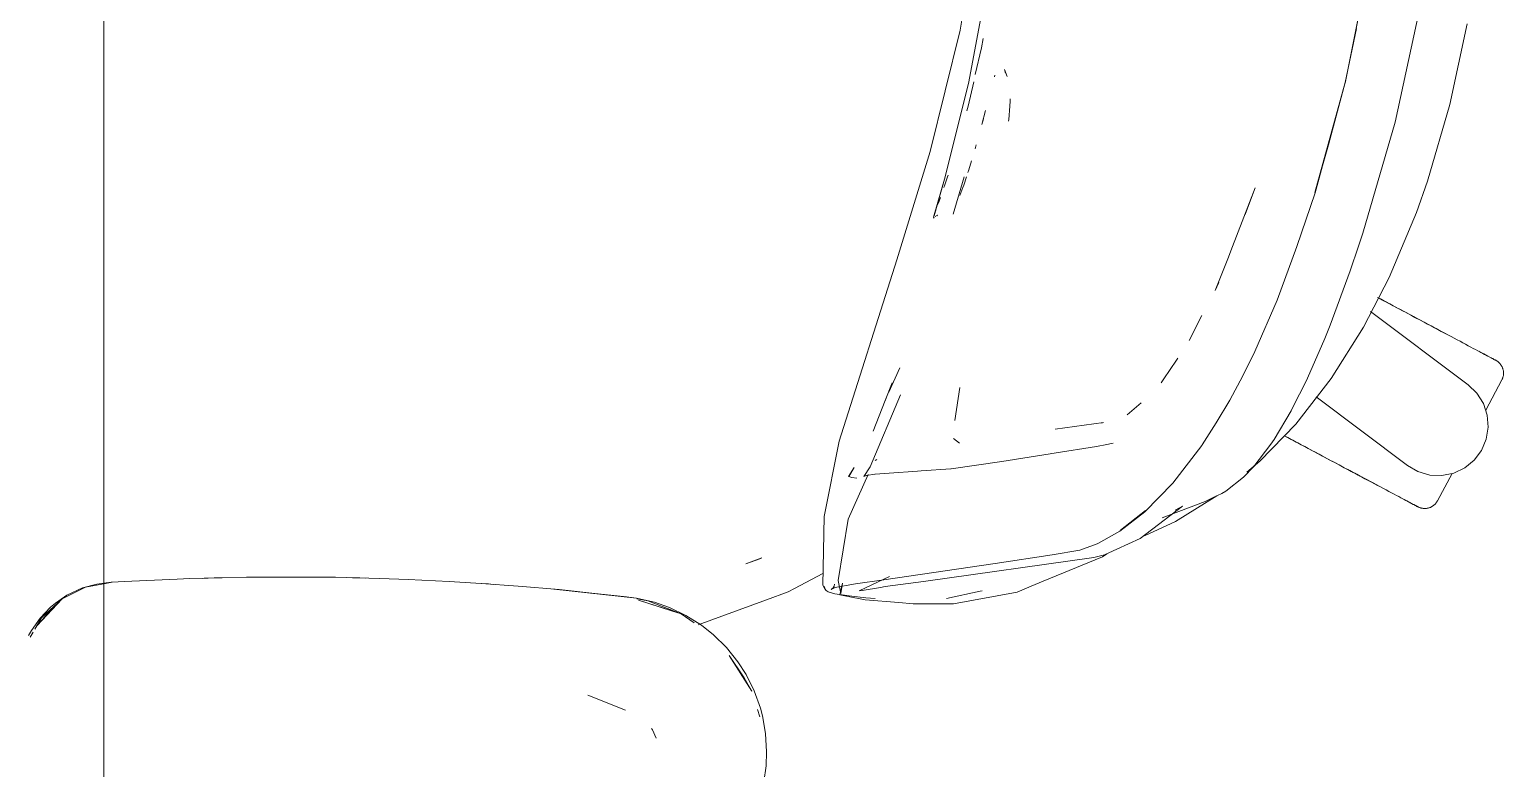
# Model space of a CAD drawing. Header units: millimetres. Extents: x 155927 to 326028, y -36033 to 97293.
# Drawn here: x 167243.2 to 167651.9, y 22640.2 to 22845.1 of the extents above; entities that cross this region are included whole.
import ezdxf

# ---------------------------------------------------------------- set-up
doc = ezdxf.new("R2010")
doc.units = ezdxf.units.MM
doc.header["$MEASUREMENT"] = 0
doc.layers.add('G-IMPT', color=8, linetype='CONTINUOUS', lineweight=9)
doc.layers.add('I-FURN', color=8, linetype='CONTINUOUS', lineweight=9)

msp = doc.modelspace()

# ---------------------------------------------------------------- linework, layer by layer
at = {"layer": 'G-IMPT'}
for p, q in [((167501.21, 22844.91), (167507.46, 22882.65)), ((167614.17, 22861.49), (167607.95, 22830.24)), ((167607.95, 22830.24), (167614.16, 22861.41)), ((167503.67, 22830.6), (167508.6, 22857.27)), ((167628.52, 22850.21), (167621.85, 22819.42)), ((167492.89, 22811.23), (167501.21, 22844.91)), ((167607.99, 22830.36), (167611.07, 22845.38)), ((167636.95, 22824.32), (167641.76, 22846.68)), ((167507.15, 22840.01), (167505.44, 22832.59)), ((167507.62, 22842.64), (167507.15, 22840.01)), ((167510.89, 22832.4), (167510.75, 22831.99)), ((167513.56, 22834), (167514.24, 22832.05)), ((167513.56, 22834), (167513.77, 22832.96)), ((167503.67, 22830.6), (167497.12, 22804.28)), ((167504.99, 22830.61), (167503.44, 22823.86)), ((167607.99, 22830.36), (167599.57, 22799.95)), ((167607.99, 22830.36), (167599.61, 22799.86)), ((167603.34, 22813.11), (167607.99, 22830.36)), ((167503.44, 22823.86), (167503.1, 22822.58)), ((167514.99, 22823.84), (167514.71, 22820.13)), ((167514.99, 22823.84), (167515.09, 22825.21)), ((167515.09, 22825.91), (167515.09, 22825.21)), ((167630.77, 22803.08), (167636.95, 22824.32)), ((167507.29, 22818.78), (167508.29, 22822.64)), ((167507.29, 22818.78), (167507.68, 22820.31)), ((167514.71, 22820.13), (167514.68, 22819.65)), ((167612.91, 22788.59), (167621.85, 22819.42)), ((167492.89, 22811.23), (167483.71, 22781.25)), ((167505.38, 22811.99), (167505.71, 22813.11)), ((167603.34, 22813.11), (167599.57, 22799.95)), ((167503.6, 22806.2), (167504.39, 22808.7)), ((167497.12, 22804.28), (167493.85, 22793.06)), ((167497.12, 22804.28), (167494.01, 22793.46)), ((167497.12, 22804.28), (167494.06, 22793.75)), ((167497.75, 22804.28), (167497.02, 22802.06)), ((167497.75, 22804.28), (167497.9, 22804.74)), ((167502.32, 22804.28), (167499.28, 22793.86)), ((167502.21, 22801.98), (167502.98, 22804.29)), ((167503.36, 22805.42), (167503.6, 22806.2)), ((167627.7, 22794.34), (167630.77, 22803.08)), ((167495.74, 22798.5), (167495.4, 22797.53)), ((167496.73, 22801.25), (167497.02, 22802.06)), ((167501.19, 22799.1), (167501.95, 22801.26)), ((167502.21, 22801.98), (167501.95, 22801.26)), ((167583.01, 22801.2), (167576.3, 22783.75)), ((167583.01, 22801.2), (167580.29, 22793.77)), ((167594.6, 22784.94), (167599.61, 22799.86)), ((167495.4, 22797.53), (167495, 22796.46)), ((167627.7, 22794.34), (167620.18, 22776.37)), ((167493.85, 22793.06), (167493.99, 22792.82)), ((167494.06, 22793.75), (167494.01, 22793.46)), ((167494.94, 22793.6), (167494.33, 22793.21)), ((167494.94, 22793.6), (167494.73, 22793.45)), ((167612.91, 22788.59), (167611.71, 22784.99)), ((167575.64, 22782.02), (167571.91, 22772.7)), ((167576.3, 22783.75), (167575.64, 22782.02)), ((167594.6, 22784.94), (167589.14, 22770.06)), ((167609.37, 22778.17), (167611.71, 22784.99)), ((167483.71, 22781.25), (167467.72, 22731.01)), ((167609.37, 22778.17), (167603.77, 22763.09)), ((167571.91, 22772.7), (167572.91, 22774.94)), ((167620.18, 22776.37), (167613.09, 22762.59)), ((167589.14, 22770.06), (167582.97, 22755.84)), ((167564.74, 22758.86), (167568.28, 22765.83)), ((167602.29, 22759.41), (167603.77, 22763.09)), ((167613.09, 22762.59), (167604.12, 22748.3)), ((167597.52, 22748.45), (167602.29, 22759.41)), ((167557.71, 22748.25), (167561.21, 22753.39)), ((167561.21, 22753.39), (167561.6, 22753.96)), ((167579.58, 22749.11), (167582.97, 22755.84)), ((167481.42, 22744.58), (167484.47, 22751.29)), ((167480.39, 22741.99), (167482.42, 22747.11)), ((167482.42, 22747.1), (167480.39, 22741.99)), ((167480.4, 22742.2), (167482.42, 22747.1)), ((167499.75, 22736.67), (167501.15, 22745.83)), ((167557.71, 22748.25), (167556.96, 22747.15)), ((167579.58, 22749.11), (167576.01, 22742.32)), ((167593.3, 22740), (167597.3, 22748.01)), ((167604.12, 22748.3), (167594.31, 22735.7)), ((167597.52, 22748.45), (167597.3, 22748.01)), ((167476.26, 22723.86), (167484.7, 22743.84)), ((167480.4, 22742.2), (167477.15, 22733.73)), ((167551.44, 22741.62), (167547.53, 22738.28)), ((167572.24, 22736.09), (167576.01, 22742.32)), ((167499.75, 22736.67), (167499.8, 22737.02)), ((167592.99, 22739.4), (167588.26, 22731.4)), ((167593.3, 22740), (167592.99, 22739.4)), ((167527.59, 22734.34), (167540.94, 22736.12)), ((167540.94, 22736.12), (167540.47, 22735.98)), ((167572.24, 22736.09), (167568.36, 22729.99)), ((167584.35, 22725.4), (167594.31, 22735.7)), ((167463.53, 22710.06), (167467.72, 22731.01)), ((167499.4, 22731.72), (167501.04, 22730.44)), ((167527.29, 22727.66), (167539.01, 22729.47)), ((167539.01, 22729.47), (167539.48, 22729.54)), ((167541.46, 22729.96), (167539.48, 22729.54)), ((167543.63, 22730.42), (167541.46, 22729.96)), ((167560.17, 22719.3), (167568.19, 22729.74)), ((167568.36, 22729.99), (167568.19, 22729.74)), ((167582.68, 22723.98), (167587.4, 22730.11)), ((167587.4, 22730.11), (167588.26, 22731.4)), ((167477.71, 22725.58), (167478.15, 22725.85)), ((167512.81, 22725.37), (167498.74, 22723.34)), ((167512.81, 22725.37), (167526.17, 22727.49)), ((167526.17, 22727.49), (167526.68, 22727.57)), ((167527.29, 22727.66), (167526.68, 22727.57)), ((167584.35, 22725.4), (167580.68, 22722.4)), ((167470.16, 22709.36), (167475.77, 22721.71)), ((167470.3, 22721.19), (167471.89, 22723.65)), ((167470.3, 22721.19), (167470.36, 22721.17)), ((167471.89, 22723.65), (167470.36, 22721.17)), ((167470.36, 22721.17), (167471.85, 22723.63)), ((167471.23, 22720.89), (167470.36, 22721.17)), ((167472.59, 22720.72), (167471.23, 22720.89)), ((167474.5, 22721.19), (167476.26, 22723.86)), ((167475.22, 22721.48), (167474.5, 22721.19)), ((167475.22, 22721.48), (167475.24, 22721.48)), ((167477.62, 22721.78), (167475.24, 22721.48)), ((167477.62, 22721.78), (167477.7, 22721.78)), ((167481.57, 22722.08), (167477.7, 22721.78)), ((167489.43, 22722.64), (167481.57, 22722.08)), ((167490.42, 22722.71), (167489.43, 22722.64)), ((167498.66, 22723.33), (167490.42, 22722.71)), ((167498.66, 22723.33), (167498.74, 22723.34)), ((167574.92, 22717.1), (167579.79, 22720.96)), ((167579.79, 22720.96), (167582.68, 22723.98)), ((167560.17, 22719.3), (167552.43, 22711.4)), ((167574.92, 22717.1), (167573.79, 22716.48)), ((167562.87, 22712.96), (167551.17, 22704.02)), ((167557.22, 22709.73), (167569.12, 22714.24)), ((167562.87, 22712.96), (167560.84, 22711.8)), ((167560.98, 22708.67), (167572.43, 22715.79)), ((167571.35, 22715.31), (167569.12, 22714.24)), ((167573.79, 22716.48), (167571.35, 22715.31)), ((167463.53, 22710.06), (167463.14, 22691.07)), ((167470.16, 22709.36), (167467.44, 22692.31)), ((167545.47, 22705.98), (167552.43, 22711.4)), ((167552.64, 22711.7), (167545.69, 22706.31)), ((167545.69, 22706.31), (167549.07, 22708.9)), ((167552.64, 22711.7), (167549.07, 22708.9)), ((167552.35, 22704.69), (167560.98, 22708.67)), ((167545.47, 22705.98), (167539.63, 22702.69)), ((167534.42, 22700.73), (167526.75, 22699.43)), ((167534.42, 22700.73), (167539.21, 22702.48)), ((167539.63, 22702.69), (167539.21, 22702.48)), ((167544.65, 22700.98), (167541.28, 22699.41)), ((167544.65, 22700.98), (167551.17, 22704.02)), ((167446.27, 22698.6), (167441.8, 22696.97)), ((167441.8, 22696.97), (167445.68, 22698.34)), ((167446.27, 22698.6), (167445.68, 22698.34)), ((167480.11, 22692.48), (167510.98, 22697.03)), ((167491.07, 22692.09), (167538.29, 22698.76)), ((167510.98, 22697.03), (167526.75, 22699.43)), ((167540.72, 22698.92), (167524.27, 22692.13)), ((167538.29, 22698.76), (167541.28, 22699.41)), ((167541.89, 22699.7), (167540.72, 22698.92)), ((167271.57, 22692.13), (167265.91, 22691.85)), ((167271.57, 22692.13), (167284.13, 22692.75)), ((167287.68, 22692.87), (167284.13, 22692.75)), ((167303.35, 22693.25), (167287.68, 22692.87)), ((167291.08, 22692.93), (167294.4, 22693.07)), ((167296.62, 22693.07), (167294.4, 22693.07)), ((167303.35, 22693.25), (167307.86, 22693.3)), ((167307.86, 22693.3), (167322.57, 22693.29)), ((167328.04, 22693.22), (167322.57, 22693.29)), ((167328.04, 22693.22), (167340.35, 22692.93)), ((167334.82, 22693.09), (167332.74, 22693.08)), ((167336.48, 22693.01), (167334.82, 22693.09)), ((167348.23, 22692.63), (167340.35, 22692.93)), ((167348.23, 22692.63), (167359.54, 22692.09)), ((167368.41, 22691.53), (167359.54, 22692.09)), ((167463.21, 22694.26), (167455.3, 22690.12)), ((167468.13, 22688.73), (167467.44, 22692.31)), ((167472.26, 22691.37), (167480.11, 22692.48)), ((167473.23, 22689.46), (167481.63, 22693.45)), ((167491.07, 22692.09), (167480.41, 22690.65)), ((167524.27, 22692.13), (167520.91, 22690.74)), ((167253.62, 22688.29), (167250.4, 22686.09)), ((167254.53, 22688.37), (167252.29, 22687.27)), ((167253.62, 22688.29), (167257.95, 22690.28)), ((167254.53, 22688.37), (167258.79, 22690.48)), ((167261.9, 22691.35), (167257.95, 22690.28)), ((167258.79, 22690.48), (167263.83, 22691.42)), ((167263.83, 22691.59), (167261.9, 22691.35)), ((167263.83, 22691.42), (167266.13, 22691.85)), ((167265.91, 22691.85), (167263.83, 22691.59)), ((167368.41, 22691.53), (167378.69, 22690.8)), ((167370.45, 22691.4), (167368.55, 22691.49)), ((167370.45, 22691.4), (167371.87, 22691.26)), ((167390.09, 22689.82), (167378.69, 22690.8)), ((167411.53, 22687.47), (167388.57, 22689.92)), ((167388.57, 22689.92), (167408.71, 22687.8)), ((167411.53, 22687.47), (167390.09, 22689.82)), ((167447.57, 22687.01), (167453.54, 22689.2)), ((167455.3, 22690.12), (167453.54, 22689.2)), ((167463.14, 22691.07), (167463.75, 22690.04)), ((167463.62, 22690.66), (167463.75, 22690.04)), ((167463.62, 22690.66), (167463.73, 22690.11)), ((167463.75, 22690.04), (167463.73, 22690.11)), ((167464.12, 22689.54), (167463.75, 22690.04)), ((167464.66, 22689.22), (167464.12, 22689.54)), ((167464.66, 22689.22), (167466.52, 22688.67)), ((167466.61, 22690.43), (167465.51, 22689.87)), ((167466.01, 22690.26), (167465.51, 22689.87)), ((167465.99, 22690.26), (167472.26, 22691.37)), ((167466.61, 22690.43), (167465.99, 22690.26)), ((167466.01, 22690.26), (167466.33, 22690.8)), ((167466.41, 22691.3), (167466.33, 22690.8)), ((167469.8, 22688.14), (167466.52, 22688.67)), ((167468.62, 22691.6), (167467.89, 22688.32)), ((167470.21, 22687.88), (167467.89, 22688.32)), ((167468.62, 22691.6), (167468.13, 22688.73)), ((167469.8, 22688.14), (167470.42, 22688.06)), ((167470.42, 22688.06), (167475.1, 22687.54)), ((167473.23, 22689.46), (167474.09, 22689.6)), ((167479.11, 22690.43), (167474.09, 22689.6)), ((167479.11, 22690.43), (167480.41, 22690.65)), ((167497.49, 22687.32), (167506.79, 22689.36)), ((167499.35, 22685.91), (167517.05, 22689.14)), ((167506.79, 22689.36), (167507.37, 22689.51)), ((167517.05, 22689.14), (167520.91, 22690.74)), ((167245.39, 22679.88), (167252.29, 22687.27)), ((167249.08, 22684.96), (167246.21, 22681.91)), ((167246.58, 22681.97), (167252.29, 22687.27)), ((167246.8, 22681.5), (167249.88, 22685.04)), ((167249.08, 22684.96), (167250.4, 22686.09)), ((167252.29, 22687.27), (167249.88, 22685.04)), ((167411.53, 22687.47), (167408.71, 22687.8)), ((167411.53, 22687.47), (167416.49, 22686.31)), ((167411.6, 22687.25), (167414.66, 22686.67)), ((167423.88, 22683.07), (167412.03, 22686.88)), ((167421.17, 22683.97), (167412.03, 22686.88)), ((167414.66, 22686.67), (167423.88, 22683.07)), ((167420.62, 22684.86), (167416.49, 22686.31)), ((167425.2, 22682.67), (167420.62, 22684.86)), ((167423.88, 22683.07), (167421.17, 22683.97)), ((167428.63, 22680.06), (167447.57, 22687.01)), ((167474.46, 22687.06), (167470.21, 22687.88)), ((167474.93, 22687.02), (167474.46, 22687.06)), ((167474.93, 22687.02), (167484.26, 22686.22)), ((167475.1, 22687.54), (167477.69, 22687.33)), ((167484.26, 22686.22), (167488.21, 22685.88)), ((167492.38, 22685.88), (167488.21, 22685.88)), ((167499.35, 22685.91), (167492.38, 22685.88)), ((167246.21, 22681.91), (167243.77, 22678.46)), ((167244.7, 22678.81), (167246.58, 22681.97)), ((167245.39, 22679.88), (167246.67, 22681.35)), ((167423.88, 22683.07), (167427.46, 22680.64)), ((167425.2, 22682.67), (167429.53, 22679.94)), ((167432.84, 22677.32), (167429.53, 22679.94)), ((167242.96, 22677.08), (167243.77, 22678.46)), ((167243.37, 22676.59), (167244.23, 22678.03)), ((167436.44, 22673.77), (167432.84, 22677.32)), ((167436.44, 22673.77), (167439.63, 22669.8)), ((167443.49, 22661.64), (167437.17, 22671.59)), ((167441.33, 22665.32), (167437.17, 22671.59)), ((167441.9, 22666.25), (167439.63, 22669.8)), ((167443.49, 22661.64), (167441.33, 22665.32)), ((167444.14, 22661.74), (167441.9, 22666.25)), ((167398.01, 22660.57), (167408.43, 22656.42)), ((167444.14, 22661.74), (167445.85, 22656.97)), ((167445.05, 22656.53), (167445.67, 22654.5)), ((167446.41, 22654.84), (167445.85, 22656.97)), ((167415.96, 22650.9), (167415.66, 22651.35)), ((167447.29, 22649.89), (167446.41, 22654.84)), ((167416.97, 22648.67), (167415.96, 22650.9)), ((167447.59, 22644.85), (167447.29, 22649.89)), ((167447.59, 22644.85), (167447.42, 22641)), ((167446.77, 22636.49), (167447.42, 22641))]:
    msp.add_line(p, q, dxfattribs=at)
at = {"layer": 'I-FURN'}
for p, q in [((167263.83, 22180.39), (167263.83, 23580.39)), ((167263.83, 23580.39), (167263.83, 22180.39)), ((167617.91, 22770.31), (167616.95, 22770.82)), ((167617.39, 22770.58), (167618.36, 22770.07)), ((167618.88, 22769.79), (167617.91, 22770.31)), ((167618.36, 22770.07), (167619.34, 22769.55)), ((167619.87, 22769.26), (167618.88, 22769.79)), ((167615.02, 22766.96), (167642.08, 22746.57)), ((167619.34, 22769.55), (167620.32, 22769.02)), ((167620.86, 22768.74), (167619.87, 22769.26)), ((167620.32, 22769.02), (167621.32, 22768.49)), ((167621.86, 22768.21), (167620.86, 22768.74)), ((167621.32, 22768.49), (167622.32, 22767.96)), ((167622.86, 22767.67), (167621.86, 22768.21)), ((167622.32, 22767.96), (167623.32, 22767.43)), ((167623.86, 22767.14), (167622.86, 22767.67)), ((167623.32, 22767.43), (167624.32, 22766.9)), ((167624.87, 22766.61), (167623.86, 22767.14)), ((167624.32, 22766.9), (167625.33, 22766.36)), ((167625.87, 22766.07), (167624.87, 22766.61)), ((167625.33, 22766.36), (167626.33, 22765.83)), ((167626.87, 22765.54), (167625.87, 22766.07)), ((167626.33, 22765.83), (167627.33, 22765.29)), ((167627.87, 22765.01), (167626.87, 22765.54)), ((167627.33, 22765.29), (167628.33, 22764.76)), ((167628.87, 22764.48), (167627.87, 22765.01)), ((167628.33, 22764.76), (167629.32, 22764.24)), ((167629.85, 22763.95), (167628.87, 22764.48)), ((167629.32, 22764.24), (167630.31, 22763.71)), ((167630.83, 22763.43), (167629.85, 22763.95)), ((167630.31, 22763.71), (167631.28, 22763.2)), ((167631.8, 22762.92), (167630.83, 22763.43)), ((167631.28, 22763.2), (167632.24, 22762.68)), ((167632.76, 22762.41), (167631.8, 22762.92)), ((167632.24, 22762.68), (167633.2, 22762.18)), ((167633.7, 22761.91), (167632.76, 22762.41)), ((167633.2, 22762.18), (167634.13, 22761.68)), ((167634.63, 22761.41), (167633.7, 22761.91)), ((167634.13, 22761.68), (167635.06, 22761.19)), ((167635.55, 22760.93), (167634.63, 22761.41)), ((167635.06, 22761.19), (167635.96, 22760.71)), ((167636.44, 22760.45), (167635.55, 22760.93)), ((167637.32, 22759.98), (167636.44, 22760.45)), ((167638.18, 22759.53), (167637.32, 22759.98)), ((167639.01, 22759.09), (167638.18, 22759.53)), ((167639.82, 22758.65), (167639.01, 22759.09)), ((167640.61, 22758.23), (167639.82, 22758.65)), ((167641.37, 22757.83), (167640.61, 22758.23)), ((167642.11, 22757.44), (167641.37, 22757.83)), ((167642.82, 22757.06), (167642.11, 22757.44)), ((167643.49, 22756.7), (167642.82, 22757.06)), ((167644.14, 22756.36), (167643.49, 22756.7)), ((167644.76, 22756.03), (167644.14, 22756.36)), ((167645.34, 22755.72), (167644.76, 22756.03)), ((167645.03, 22755.89), (167645.6, 22755.58)), ((167645.89, 22755.43), (167645.34, 22755.72)), ((167645.6, 22755.58), (167646.13, 22755.3)), ((167646.41, 22755.15), (167645.89, 22755.43)), ((167646.13, 22755.3), (167646.64, 22755.03)), ((167646.89, 22754.9), (167646.41, 22755.15)), ((167646.64, 22755.03), (167647.1, 22754.78)), ((167647.34, 22754.66), (167646.89, 22754.9)), ((167647.1, 22754.78), (167647.53, 22754.56)), ((167647.75, 22754.44), (167647.34, 22754.66)), ((167647.53, 22754.56), (167647.92, 22754.35)), ((167648.12, 22754.24), (167647.75, 22754.44)), ((167647.92, 22754.35), (167648.28, 22754.16)), ((167648.46, 22754.06), (167648.12, 22754.24)), ((167648.28, 22754.16), (167648.6, 22753.99)), ((167648.75, 22753.91), (167648.46, 22754.06)), ((167648.6, 22753.99), (167648.88, 22753.84)), ((167649.01, 22753.77), (167648.75, 22753.91)), ((167648.88, 22753.84), (167649.12, 22753.71)), ((167649.23, 22753.65), (167649.01, 22753.77)), ((167649.12, 22753.71), (167649.32, 22753.6)), ((167649.41, 22753.56), (167649.23, 22753.65)), ((167649.32, 22753.6), (167649.48, 22753.52)), ((167649.55, 22753.48), (167649.41, 22753.56)), ((167649.48, 22753.52), (167649.6, 22753.45)), ((167649.65, 22753.43), (167649.55, 22753.48)), ((167649.6, 22753.45), (167649.68, 22753.41)), ((167649.71, 22753.4), (167649.65, 22753.43)), ((167649.68, 22753.41), (167649.73, 22753.39)), ((167649.73, 22753.39), (167649.71, 22753.4)), ((167649.73, 22753.39), (167649.87, 22753.31)), ((167649.73, 22753.39), (167649.73, 22753.39)), ((167649.87, 22753.31), (167650.01, 22753.22)), ((167650.01, 22753.22), (167650.14, 22753.13)), ((167650.14, 22753.13), (167650.27, 22753.04)), ((167650.27, 22753.04), (167650.4, 22752.94)), ((167650.4, 22752.94), (167650.52, 22752.83)), ((167650.52, 22752.83), (167650.64, 22752.72)), ((167650.64, 22752.72), (167650.76, 22752.61)), ((167650.76, 22752.61), (167650.86, 22752.49)), ((167650.86, 22752.49), (167650.97, 22752.37)), ((167650.97, 22752.37), (167651.07, 22752.24)), ((167651.07, 22752.24), (167651.16, 22752.11)), ((167651.16, 22752.11), (167651.25, 22751.97)), ((167651.25, 22751.97), (167651.33, 22751.84)), ((167651.33, 22751.84), (167651.41, 22751.7)), ((167651.41, 22751.7), (167651.48, 22751.55)), ((167651.48, 22751.55), (167651.55, 22751.4)), ((167651.55, 22751.4), (167651.61, 22751.25)), ((167651.61, 22751.25), (167651.66, 22751.1)), ((167651.66, 22751.1), (167651.71, 22750.95)), ((167651.71, 22750.95), (167651.75, 22750.79)), ((167651.75, 22750.79), (167651.79, 22750.64)), ((167651.79, 22750.64), (167651.82, 22750.48)), ((167651.82, 22750.48), (167651.84, 22750.32)), ((167651.84, 22749.35), (167651.82, 22749.19)), ((167651.84, 22750.32), (167651.86, 22750.16)), ((167651.86, 22749.51), (167651.84, 22749.35)), ((167651.86, 22750.16), (167651.87, 22750)), ((167651.87, 22749.67), (167651.86, 22749.51)), ((167651.87, 22750), (167651.87, 22749.83)), ((167651.87, 22749.83), (167651.87, 22749.67)), ((167642.08, 22746.57), (167644.51, 22744.23)), ((167646.93, 22739.53), (167651.4, 22747.93)), ((167651.42, 22747.97), (167651.4, 22747.93)), ((167651.49, 22748.12), (167651.42, 22747.97)), ((167651.56, 22748.26), (167651.49, 22748.12)), ((167651.61, 22748.41), (167651.56, 22748.26)), ((167651.67, 22748.57), (167651.61, 22748.41)), ((167651.72, 22748.72), (167651.67, 22748.57)), ((167651.76, 22748.88), (167651.72, 22748.72)), ((167651.79, 22749.03), (167651.76, 22748.88)), ((167651.82, 22749.19), (167651.79, 22749.03)), ((167625.24, 22724.21), (167599.93, 22743.29)), ((167644.51, 22744.23), (167646.31, 22741.37)), ((167646.31, 22741.37), (167647.38, 22738.17)), ((167647.38, 22738.17), (167647.64, 22734.81)), ((167647.64, 22734.81), (167647.1, 22731.48)), ((167591.15, 22732.43), (167592.05, 22731.96)), ((167592.54, 22731.7), (167591.63, 22732.18)), ((167592.05, 22731.96), (167592.96, 22731.47)), ((167593.46, 22731.21), (167592.54, 22731.7)), ((167592.96, 22731.47), (167593.89, 22730.98)), ((167594.4, 22730.71), (167593.46, 22731.21)), ((167593.89, 22730.98), (167594.83, 22730.48)), ((167595.35, 22730.2), (167594.4, 22730.71)), ((167594.83, 22730.48), (167595.79, 22729.97)), ((167596.31, 22729.69), (167595.35, 22730.2)), ((167595.79, 22729.97), (167596.76, 22729.45)), ((167597.29, 22729.17), (167596.31, 22729.69)), ((167596.76, 22729.45), (167597.74, 22728.93)), ((167598.27, 22728.65), (167597.29, 22729.17)), ((167597.74, 22728.93), (167598.73, 22728.41)), ((167647.1, 22731.48), (167645.77, 22728.38)), ((167599.26, 22728.12), (167598.27, 22728.65)), ((167598.73, 22728.41), (167599.72, 22727.88)), ((167600.26, 22727.59), (167599.26, 22728.12)), ((167599.72, 22727.88), (167600.72, 22727.35)), ((167601.26, 22727.06), (167600.26, 22727.59)), ((167600.72, 22727.35), (167601.72, 22726.81)), ((167602.27, 22726.53), (167601.26, 22727.06)), ((167601.72, 22726.81), (167602.73, 22726.28)), ((167603.27, 22725.99), (167602.27, 22726.53)), ((167602.73, 22726.28), (167603.73, 22725.74)), ((167604.28, 22725.46), (167603.27, 22725.99)), ((167603.73, 22725.74), (167604.74, 22725.21)), ((167605.28, 22724.92), (167604.28, 22725.46)), ((167604.74, 22725.21), (167605.74, 22724.68)), ((167606.28, 22724.39), (167605.28, 22724.92)), ((167643.74, 22725.68), (167641.13, 22723.55)), ((167645.77, 22728.38), (167643.74, 22725.68)), ((167605.74, 22724.68), (167606.74, 22724.15)), ((167607.27, 22723.86), (167606.28, 22724.39)), ((167606.74, 22724.15), (167607.73, 22723.62)), ((167608.26, 22723.34), (167607.27, 22723.86)), ((167607.73, 22723.62), (167608.71, 22723.1)), ((167609.24, 22722.82), (167608.26, 22723.34)), ((167608.71, 22723.1), (167609.68, 22722.58)), ((167610.21, 22722.3), (167609.24, 22722.82)), ((167609.68, 22722.58), (167610.65, 22722.07)), ((167611.16, 22721.79), (167610.21, 22722.3)), ((167610.65, 22722.07), (167611.6, 22721.56)), ((167612.11, 22721.29), (167611.16, 22721.79)), ((167611.6, 22721.56), (167612.54, 22721.06)), ((167613.04, 22720.8), (167612.11, 22721.29)), ((167612.54, 22721.06), (167613.46, 22720.57)), ((167613.95, 22720.31), (167613.04, 22720.8)), ((167628.16, 22722.52), (167625.24, 22724.21)), ((167631.4, 22721.58), (167628.16, 22722.52)), ((167634.77, 22721.44), (167631.4, 22721.58)), ((167633.59, 22714.44), (167637.62, 22722.02)), ((167638.08, 22722.11), (167634.77, 22721.44)), ((167641.13, 22723.55), (167638.08, 22722.11)), ((167613.46, 22720.57), (167614.37, 22720.09)), ((167614.85, 22719.84), (167613.95, 22720.31)), ((167614.37, 22720.09), (167615.25, 22719.62)), ((167615.72, 22719.37), (167614.85, 22719.84)), ((167615.25, 22719.62), (167616.12, 22719.16)), ((167616.58, 22718.91), (167615.72, 22719.37)), ((167616.12, 22719.16), (167616.97, 22718.71)), ((167617.42, 22718.47), (167616.58, 22718.91)), ((167616.97, 22718.71), (167617.79, 22718.27)), ((167617.79, 22718.27), (167618.59, 22717.84)), ((167618.59, 22717.84), (167619.37, 22717.43)), ((167619.37, 22717.43), (167620.12, 22717.03)), ((167620.12, 22717.03), (167620.84, 22716.65)), ((167620.84, 22716.65), (167621.54, 22716.28)), ((167621.54, 22716.28), (167622.2, 22715.93)), ((167622.2, 22715.93), (167622.83, 22715.59)), ((167622.83, 22715.59), (167623.43, 22715.27)), ((167623.75, 22715.1), (167623.16, 22715.41)), ((167623.43, 22715.27), (167624, 22714.97)), ((167624.3, 22714.81), (167623.75, 22715.1)), ((167624, 22714.97), (167624.54, 22714.68)), ((167624.81, 22714.54), (167624.3, 22714.81)), ((167624.54, 22714.68), (167625.04, 22714.42)), ((167625.3, 22714.28), (167624.81, 22714.54)), ((167625.04, 22714.42), (167625.51, 22714.17)), ((167625.74, 22714.04), (167625.3, 22714.28)), ((167625.51, 22714.17), (167625.94, 22713.94)), ((167626.15, 22713.82), (167625.74, 22714.04)), ((167625.94, 22713.94), (167626.33, 22713.73)), ((167626.53, 22713.63), (167626.15, 22713.82)), ((167626.33, 22713.73), (167626.68, 22713.54)), ((167626.86, 22713.45), (167626.53, 22713.63)), ((167626.68, 22713.54), (167627, 22713.37)), ((167627.16, 22713.29), (167626.86, 22713.45)), ((167627, 22713.37), (167627.28, 22713.22)), ((167627.42, 22713.15), (167627.16, 22713.29)), ((167627.28, 22713.22), (167627.52, 22713.1)), ((167627.64, 22713.04), (167627.42, 22713.15)), ((167627.52, 22713.1), (167627.72, 22712.99)), ((167627.82, 22712.94), (167627.64, 22713.04)), ((167627.72, 22712.99), (167627.88, 22712.9)), ((167627.96, 22712.87), (167627.82, 22712.94)), ((167627.88, 22712.9), (167628.01, 22712.84)), ((167628.06, 22712.81), (167627.96, 22712.87)), ((167628.01, 22712.84), (167628.09, 22712.79)), ((167628.12, 22712.78), (167628.06, 22712.81)), ((167628.09, 22712.79), (167628.13, 22712.77)), ((167628.14, 22712.77), (167628.12, 22712.78)), ((167628.13, 22712.77), (167628.14, 22712.77)), ((167628.17, 22712.75), (167628.14, 22712.77)), ((167628.32, 22712.68), (167628.17, 22712.75)), ((167628.47, 22712.61), (167628.32, 22712.68)), ((167628.62, 22712.55), (167628.47, 22712.61)), ((167628.77, 22712.5), (167628.62, 22712.55)), ((167628.92, 22712.45), (167628.77, 22712.5)), ((167631.3, 22712.5), (167631.15, 22712.46)), ((167631.46, 22712.56), (167631.3, 22712.5)), ((167631.61, 22712.62), (167631.46, 22712.56)), ((167631.75, 22712.69), (167631.61, 22712.62)), ((167631.9, 22712.76), (167631.75, 22712.69)), ((167632.04, 22712.83), (167631.9, 22712.76)), ((167632.18, 22712.92), (167632.04, 22712.83)), ((167632.31, 22713.01), (167632.18, 22712.92)), ((167632.44, 22713.1), (167632.31, 22713.01)), ((167632.57, 22713.2), (167632.44, 22713.1)), ((167632.69, 22713.3), (167632.57, 22713.2)), ((167632.81, 22713.41), (167632.69, 22713.3)), ((167632.93, 22713.53), (167632.81, 22713.41)), ((167633.04, 22713.64), (167632.93, 22713.53)), ((167633.14, 22713.77), (167633.04, 22713.64)), ((167633.24, 22713.89), (167633.14, 22713.77)), ((167633.33, 22714.02), (167633.24, 22713.89)), ((167633.42, 22714.16), (167633.33, 22714.02)), ((167633.51, 22714.3), (167633.42, 22714.16)), ((167633.59, 22714.44), (167633.51, 22714.3)), ((167629.08, 22712.41), (167628.92, 22712.45)), ((167629.24, 22712.38), (167629.08, 22712.41)), ((167629.39, 22712.35), (167629.24, 22712.38)), ((167629.55, 22712.33), (167629.39, 22712.35)), ((167629.71, 22712.31), (167629.55, 22712.33)), ((167629.88, 22712.3), (167629.71, 22712.31)), ((167630.04, 22712.3), (167629.88, 22712.3)), ((167630.2, 22712.3), (167630.04, 22712.3)), ((167630.36, 22712.31), (167630.2, 22712.3)), ((167630.52, 22712.33), (167630.36, 22712.31)), ((167630.68, 22712.35), (167630.52, 22712.33)), ((167630.84, 22712.38), (167630.68, 22712.35)), ((167630.99, 22712.42), (167630.84, 22712.38)), ((167631.15, 22712.46), (167630.99, 22712.42))]:
    msp.add_line(p, q, dxfattribs=at)

doc.saveas('drawing.dxf')
